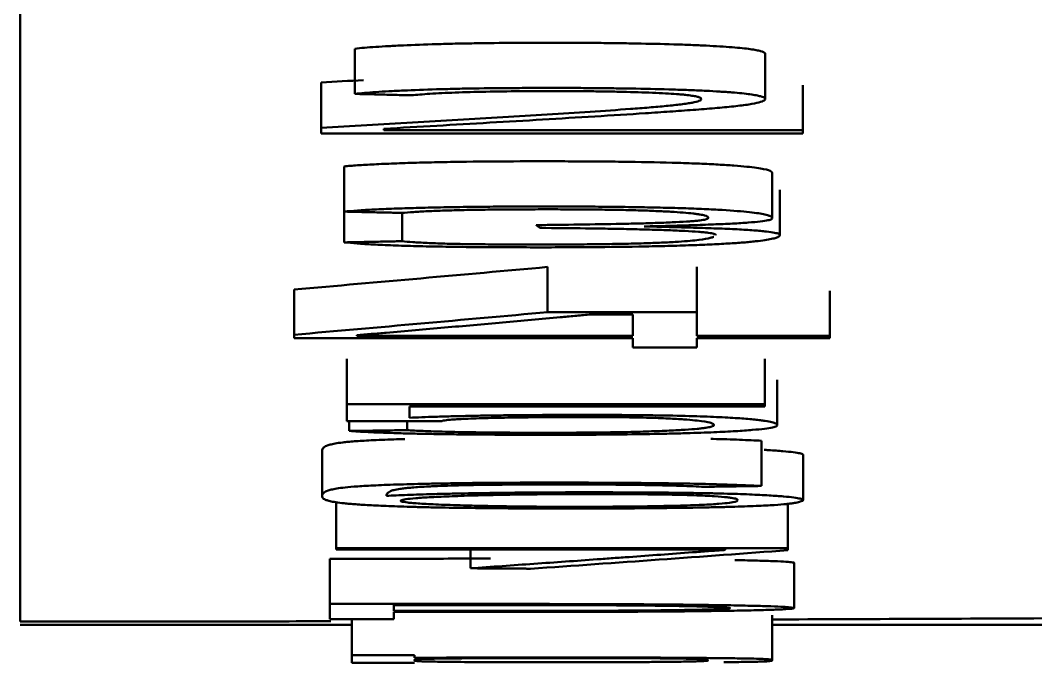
# Model space of a CAD drawing. Header units: millimetres. Extents: x 0 to 594, y 0 to 420.
# Drawn here: x 252.241 to 254.486, y 48.045 to 49.465 of the extents above; entities that cross this region are included whole.
import ezdxf

# ---------------------------------------------------------------- set-up
doc = ezdxf.new("R2010")
doc.units = ezdxf.units.MM
doc.layers.add('1', color=7, linetype='Continuous')

msp = doc.modelspace()

# ---------------------------------------------------------------- linework, layer by layer
at = {"layer": '1', "color": 7, "linetype": 'Continuous', "lineweight": 50}
for p, q in [((252.2409, 55.3034), (252.2409, 48.1354)), ((252.9807, 49.3024), (252.9807, 49.4023)), ((253.8878, 49.291), (253.8878, 49.3909)), ((252.9058, 49.2276), (252.9058, 49.3275)), ((253.971, 49.2219), (253.971, 49.3218)), ((252.9058, 49.2276), (252.9058, 49.2151)), ((253.0445, 49.2219), (253.0445, 49.2252)), ((252.9058, 49.2151), (253.971, 49.2151)), ((253.971, 49.2219), (253.0445, 49.2219)), ((253.971, 49.2151), (253.971, 49.2219)), ((252.9571, 49.0421), (252.9571, 49.142)), ((253.9031, 49.028), (253.9031, 49.1279)), ((253.9197, 48.99), (253.9197, 49.0899)), ((252.9571, 48.974), (252.9571, 49.0421)), ((253.0847, 48.9766), (253.0847, 49.0392)), ((253.4065, 48.8197), (253.4065, 48.9197)), ((253.7366, 48.8197), (253.7366, 48.9197)), ((252.8462, 48.7698), (252.8462, 48.8698)), ((254.0307, 48.7672), (254.0307, 48.8672)), ((253.4065, 48.8197), (253.7366, 48.8197)), ((253.7366, 48.8197), (253.7366, 48.7672)), ((253.5951, 48.8142), (253.4981, 48.8142)), ((253.5951, 48.7672), (253.5951, 48.8142)), ((252.8462, 48.7619), (252.8462, 48.7698)), ((253.5951, 48.7619), (252.8462, 48.7619)), ((252.9849, 48.7686), (252.9849, 48.7672)), ((252.9849, 48.7672), (253.5951, 48.7672)), ((253.5951, 48.7415), (253.5951, 48.7619)), ((253.7366, 48.7672), (254.0307, 48.7672)), ((253.7366, 48.7619), (253.7366, 48.7415)), ((254.0307, 48.7619), (253.7366, 48.7619)), ((254.0307, 48.7672), (254.0307, 48.7619)), ((253.7366, 48.7415), (253.5951, 48.7415)), ((252.9627, 48.6162), (252.9627, 48.7162)), ((253.8864, 48.6162), (253.8864, 48.7162)), ((253.9142, 48.5701), (253.9142, 48.6701)), ((252.9627, 48.6162), (252.9627, 48.5788)), ((253.8864, 48.6162), (252.9627, 48.6162)), ((253.1014, 48.5862), (253.1014, 48.6114)), ((253.1014, 48.6114), (253.8864, 48.6114)), ((253.8864, 48.6114), (253.8864, 48.6162)), ((252.9627, 48.5788), (253.1735, 48.5788)), ((252.9682, 48.5569), (252.9682, 48.5788)), ((253.0958, 48.5588), (253.0958, 48.5788)), ((253.8795, 48.4354), (253.8795, 48.5354)), ((252.908, 48.5124), (252.908, 48.4123)), ((253.9714, 48.4041), (253.9714, 48.5042)), ((252.9391, 48.2981), (252.9391, 48.3982)), ((253.9377, 48.2981), (253.9377, 48.3982)), ((252.9391, 48.2948), (252.9391, 48.2981)), ((252.9391, 48.2981), (253.9377, 48.2981)), ((253.799, 48.2948), (252.9391, 48.2948)), ((253.2359, 48.2533), (253.2359, 48.2948)), ((253.799, 48.2938), (253.799, 48.2948)), ((253.9377, 48.2981), (253.9377, 48.2933)), ((252.9252, 48.1744), (252.9252, 48.2745)), ((253.9516, 48.1653), (253.9516, 48.2654)), ((252.9252, 48.1744), (252.9252, 48.1408)), ((253.0667, 48.1592), (253.0667, 48.1719)), ((253.0667, 48.1408), (253.0667, 48.1568)), ((253.9027, 48.0495), (253.9027, 48.1497)), ((252.6809, 48.1354), (252.2409, 48.1354)), ((252.2409, 48.1286), (252.974, 48.1286)), ((252.9252, 48.1408), (253.0667, 48.1408)), ((252.9738, 48.0615), (252.9738, 48.1408)), ((253.9027, 48.1286), (254.541, 48.1286)), ((252.9738, 48.0445), (252.9738, 48.0615)), ((252.9738, 48.0615), (253.1125, 48.0615)), ((253.1125, 48.0615), (253.1125, 48.0551)), ((253.1125, 48.0445), (252.9738, 48.0445))]:
    msp.add_line(p, q, dxfattribs=at)
for centre, major_axis, ratio, start_param, end_param in [((263.0032, 1037.9259), (-34.0444, -989.6936), 0.443975, 0.054276, 0.055548), ((263.0203, 1039.8602), (-34.0561, -991.7286), 0.443544, 0.054205, 0.055476), ((266.0328, 1048.9585), (-21.6082, -1000.919), 0.31355, 0.028476, 0.030285)]:
    msp.add_ellipse(centre, major_axis=major_axis, ratio=ratio, start_param=start_param, end_param=end_param, dxfattribs=at)
for points, knots in [([(252.9807, 49.4023), (252.9933, 49.4037), (253.0088, 49.4051), (253.0356, 49.4069), (253.0452, 49.4075), (253.0605, 49.4083), (253.0657, 49.4086), (253.0766, 49.4092), (253.0821, 49.4094), (253.1106, 49.4107), (253.135, 49.4116), (253.1743, 49.4128), (253.1879, 49.4131), (253.2159, 49.4138), (253.2301, 49.414), (253.2734, 49.4147), (253.3031, 49.415), (253.3485, 49.4153), (253.3637, 49.4154), (253.394, 49.4154), (253.4091, 49.4154), (253.4392, 49.4154), (253.4542, 49.4154), (253.4842, 49.4152), (253.4992, 49.4151), (253.529, 49.4149), (253.5438, 49.4147), (253.5734, 49.4143), (253.588, 49.4141), (253.6311, 49.4133), (253.6589, 49.4127), (253.692, 49.4117), (253.6985, 49.4115), (253.7112, 49.411), (253.7174, 49.4108), (253.7353, 49.4101), (253.7464, 49.4096), (253.7676, 49.4085), (253.7779, 49.4079), (253.7972, 49.4067), (253.8063, 49.4061), (253.8225, 49.4048), (253.8299, 49.4041), (253.8433, 49.4028), (253.8493, 49.4021), (253.8597, 49.4006), (253.8641, 49.3999), (253.8717, 49.3984), (253.8748, 49.3976), (253.8827, 49.3954), (253.886, 49.3939), (253.8876, 49.3918), (253.8878, 49.3914), (253.8878, 49.3909)], [0, 0, 0, 0, 0.069849, 0.069849, 0.104774, 0.104774, 0.122237, 0.122237, 0.139699, 0.139699, 0.209548, 0.209548, 0.244473, 0.244473, 0.279398, 0.279398, 0.349247, 0.349247, 0.384172, 0.384172, 0.419097, 0.419097, 0.454022, 0.454022, 0.488946, 0.488946, 0.523871, 0.523871, 0.558796, 0.558796, 0.628645, 0.628645, 0.646108, 0.646108, 0.66357, 0.66357, 0.698495, 0.698495, 0.733419, 0.733419, 0.768344, 0.768344, 0.803269, 0.803269, 0.838194, 0.838194, 0.873118, 0.873118, 0.908043, 0.908043, 0.977893, 0.977893, 1, 1, 1, 1]), ([(253.0445, 49.2252), (253.0835, 49.2274), (253.1224, 49.2297), (253.2004, 49.2342), (253.2395, 49.2365), (253.3178, 49.241), (253.3569, 49.2433), (253.4343, 49.2479), (253.4727, 49.2502), (253.5488, 49.2548), (253.5865, 49.2572), (253.6411, 49.2608), (253.659, 49.262), (253.6942, 49.2645), (253.7114, 49.2657), (253.7448, 49.2682), (253.7609, 49.2695), (253.7911, 49.2721), (253.8053, 49.2734), (253.8242, 49.2755), (253.8301, 49.2762), (253.8412, 49.2776), (253.8464, 49.2783), (253.8605, 49.2805), (253.8678, 49.282), (253.8791, 49.2849), (253.8831, 49.2864), (253.8866, 49.2887), (253.8873, 49.2895), (253.8879, 49.291), (253.8878, 49.2918), (253.8859, 49.2941), (253.8824, 49.2956), (253.8745, 49.2978), (253.8713, 49.2986), (253.8637, 49.3001), (253.8592, 49.3008), (253.8487, 49.3022), (253.8427, 49.3029), (253.8293, 49.3043), (253.822, 49.305), (253.8098, 49.3059), (253.8055, 49.3063), (253.7965, 49.3069), (253.7918, 49.3072), (253.7772, 49.3081), (253.767, 49.3087), (253.7458, 49.3097), (253.7346, 49.3103), (253.7167, 49.311), (253.7105, 49.3112), (253.6978, 49.3116), (253.6912, 49.3118), (253.6582, 49.3128), (253.6305, 49.3134), (253.5876, 49.3142), (253.5732, 49.3144), (253.5437, 49.3148), (253.5287, 49.315), (253.4988, 49.3153), (253.4839, 49.3154), (253.4538, 49.3155), (253.4388, 49.3155), (253.4087, 49.3156), (253.3936, 49.3156), (253.3633, 49.3155), (253.3482, 49.3154), (253.3028, 49.3152), (253.2731, 49.3149), (253.23, 49.3142), (253.2158, 49.3139), (253.1949, 49.3134), (253.188, 49.3132), (253.1744, 49.3129), (253.1677, 49.3127), (253.135, 49.3117), (253.1106, 49.3108), (253.0766, 49.3093), (253.0657, 49.3088), (253.0452, 49.3076), (253.0357, 49.307), (253.0088, 49.3052), (252.9933, 49.3039), (252.9807, 49.3024)], [0, 0, 0, 0, 0.0625, 0.0625, 0.125, 0.125, 0.1875, 0.1875, 0.25, 0.25, 0.3125, 0.3125, 0.34375, 0.34375, 0.375, 0.375, 0.40625, 0.40625, 0.4375, 0.4375, 0.453125, 0.453125, 0.46875, 0.46875, 0.5, 0.5, 0.53125, 0.53125, 0.546875, 0.546875, 0.5625, 0.5625, 0.59375, 0.59375, 0.609375, 0.609375, 0.625, 0.625, 0.640625, 0.640625, 0.65625, 0.65625, 0.664063, 0.664063, 0.671875, 0.671875, 0.6875, 0.6875, 0.703125, 0.703125, 0.710938, 0.710938, 0.71875, 0.71875, 0.75, 0.75, 0.765625, 0.765625, 0.78125, 0.78125, 0.796875, 0.796875, 0.8125, 0.8125, 0.828125, 0.828125, 0.84375, 0.84375, 0.875, 0.875, 0.890625, 0.890625, 0.898438, 0.898438, 0.90625, 0.90625, 0.9375, 0.9375, 0.953125, 0.953125, 0.96875, 0.96875, 1, 1, 1, 1]), ([(253.1055, 49.2992), (253.1171, 49.3004), (253.1305, 49.3015), (253.1546, 49.3031), (253.1633, 49.3035), (253.1821, 49.3045), (253.1921, 49.3049), (253.2234, 49.3061), (253.2461, 49.3067), (253.2945, 49.3077), (253.3194, 49.308), (253.3575, 49.3084), (253.3703, 49.3085), (253.3962, 49.3086), (253.4093, 49.3086), (253.4482, 49.3086), (253.4738, 49.3085), (253.5116, 49.308), (253.5242, 49.3079), (253.5489, 49.3074), (253.5609, 49.3072), (253.5959, 49.3063), (253.6179, 49.3057), (253.6485, 49.3044), (253.6581, 49.304), (253.6759, 49.303), (253.6842, 49.3025), (253.6953, 49.3017), (253.6988, 49.3014), (253.7054, 49.3008), (253.7145, 49.3), (253.7217, 49.299), (253.7298, 49.2978), (253.7331, 49.2971), (253.7385, 49.2959), (253.7406, 49.2952), (253.7438, 49.2939), (253.7449, 49.2933), (253.7463, 49.292), (253.7466, 49.2913), (253.7464, 49.29), (253.7459, 49.2893), (253.7442, 49.288), (253.7429, 49.2874), (253.7378, 49.2854), (253.7328, 49.2842), (253.7229, 49.2823), (253.7192, 49.2817), (253.7109, 49.2804), (253.7063, 49.2798), (253.6917, 49.278), (253.6807, 49.2768), (253.6569, 49.2745), (253.6441, 49.2734), (253.6175, 49.2712), (253.6037, 49.2702), (253.5611, 49.2669), (253.5312, 49.2649), (253.4385, 49.2587), (253.3736, 49.2547), (253.2745, 49.2488), (253.2412, 49.2469), (253.1746, 49.243), (253.1412, 49.2411), (253.0741, 49.2372), (253.0404, 49.2353), (252.973, 49.2315), (252.9394, 49.2295), (252.9058, 49.2276)], [0, 0, 0, 0, 0.03125, 0.03125, 0.046875, 0.046875, 0.0625, 0.0625, 0.09375, 0.09375, 0.125, 0.125, 0.140625, 0.140625, 0.15625, 0.15625, 0.1875, 0.1875, 0.203125, 0.203125, 0.21875, 0.21875, 0.25, 0.25, 0.265625, 0.265625, 0.28125, 0.28125, 0.289062, 0.289062, 0.296875, 0.3125, 0.3125, 0.328125, 0.328125, 0.34375, 0.34375, 0.359375, 0.359375, 0.375, 0.375, 0.390625, 0.390625, 0.40625, 0.40625, 0.4375, 0.4375, 0.453125, 0.453125, 0.46875, 0.46875, 0.5, 0.5, 0.53125, 0.53125, 0.5625, 0.5625, 0.625, 0.625, 0.75, 0.75, 0.8125, 0.8125, 0.875, 0.875, 0.9375, 0.9375, 1, 1, 1, 1]), ([(253.9031, 49.1279), (253.9031, 49.128), (253.9031, 49.128), (253.903, 49.129), (253.9023, 49.1299), (253.8982, 49.1326), (253.8929, 49.1344), (253.8798, 49.1371), (253.8746, 49.138), (253.8622, 49.1397), (253.8479, 49.1414), (253.8292, 49.143), (253.8079, 49.1446), (253.7963, 49.1454), (253.7709, 49.1468), (253.7502, 49.1478), (253.7271, 49.1487), (253.7112, 49.1492), (253.7029, 49.1495), (253.6607, 49.1508), (253.6243, 49.1516), (253.5758, 49.1523), (253.566, 49.1524), (253.5464, 49.1526), (253.5168, 49.1529), (253.4671, 49.1532), (253.4268, 49.1533), (253.3863, 49.1533), (253.366, 49.1533), (253.3057, 49.1531), (253.2662, 49.1528), (253.2179, 49.1522), (253.2084, 49.1521), (253.1893, 49.1517), (253.1798, 49.1516), (253.1519, 49.151), (253.116, 49.1502), (253.0831, 49.1491), (253.0595, 49.1482), (253.0519, 49.1479), (253.0371, 49.1473), (253.0301, 49.1469), (253.0098, 49.1459), (252.9974, 49.1452), (252.9808, 49.1441), (252.9756, 49.1437), (252.9658, 49.1428), (252.9613, 49.1424), (252.9571, 49.142)], [0, 0, 0, 0, 0.003617, 0.003617, 0.046938, 0.046938, 0.13358, 0.13358, 0.176901, 0.176901, 0.220222, 0.263543, 0.263543, 0.306864, 0.306864, 0.350185, 0.371846, 0.371846, 0.393506, 0.393506, 0.480148, 0.480148, 0.501809, 0.501809, 0.523469, 0.56679, 0.610111, 0.610111, 0.653432, 0.653432, 0.740074, 0.740074, 0.761735, 0.761735, 0.783395, 0.783395, 0.826716, 0.870037, 0.870037, 0.891698, 0.891698, 0.913358, 0.913358, 0.956679, 0.956679, 0.97834, 0.97834, 1, 1, 1, 1]), ([(252.9571, 49.0421), (252.9654, 49.0429), (252.9848, 49.0445), (253.0095, 49.046), (253.0299, 49.047), (253.037, 49.0473), (253.0517, 49.048), (253.0593, 49.0483), (253.0826, 49.0492), (253.099, 49.0497), (253.1249, 49.0504), (253.1338, 49.0506), (253.1518, 49.0511), (253.1609, 49.0513), (253.1886, 49.0518), (253.2075, 49.0521), (253.2365, 49.0525), (253.2463, 49.0526), (253.2661, 49.0529), (253.2761, 49.0529), (253.3061, 49.0532), (253.3461, 49.0534), (253.3862, 49.0534), (253.4263, 49.0534), (253.4464, 49.0534), (253.4866, 49.0532), (253.5068, 49.0531), (253.5464, 49.0527), (253.5659, 49.0525), (253.6042, 49.0519), (253.623, 49.0516), (253.6506, 49.051), (253.6596, 49.0508), (253.6772, 49.0504), (253.6858, 49.0501), (253.7107, 49.0494), (253.7265, 49.0488), (253.7488, 49.0479), (253.756, 49.0476), (253.77, 49.0469), (253.7767, 49.0465), (253.8088, 49.0448), (253.8297, 49.0432), (253.8632, 49.0398), (253.8751, 49.0381), (253.8882, 49.0355), (253.8917, 49.0346), (253.8974, 49.0328), (253.8994, 49.0319), (253.9022, 49.03), (253.9029, 49.0291), (253.9032, 49.0273), (253.9028, 49.0264), (253.8999, 49.0246), (253.8975, 49.0237), (253.8894, 49.0219), (253.8838, 49.0211), (253.8692, 49.0194), (253.8604, 49.0186), (253.8451, 49.0174), (253.8396, 49.017), (253.8279, 49.0163), (253.8217, 49.0159), (253.8022, 49.0149), (253.7881, 49.0143), (253.7654, 49.0134), (253.7576, 49.0131), (253.7415, 49.0125), (253.7333, 49.0123), (253.7082, 49.0115), (253.6909, 49.011), (253.6559, 49.0101), (253.6382, 49.0097), (253.6201, 49.0093)], [0, 0, 0, 0, 0.03125, 0.0625, 0.0625, 0.078125, 0.078125, 0.09375, 0.09375, 0.125, 0.125, 0.140625, 0.140625, 0.15625, 0.15625, 0.1875, 0.1875, 0.203125, 0.203125, 0.21875, 0.21875, 0.25, 0.28125, 0.28125, 0.3125, 0.3125, 0.34375, 0.34375, 0.375, 0.375, 0.40625, 0.40625, 0.421875, 0.421875, 0.4375, 0.4375, 0.46875, 0.46875, 0.484375, 0.484375, 0.5, 0.5, 0.5625, 0.5625, 0.625, 0.625, 0.65625, 0.65625, 0.6875, 0.6875, 0.71875, 0.71875, 0.75, 0.75, 0.78125, 0.78125, 0.8125, 0.8125, 0.84375, 0.84375, 0.859375, 0.859375, 0.875, 0.875, 0.90625, 0.90625, 0.921875, 0.921875, 0.9375, 0.9375, 0.96875, 0.96875, 1, 1, 1, 1]), ([(253.3816, 49.0122), (253.4132, 49.0126), (253.4447, 49.013), (253.5076, 49.0139), (253.5391, 49.0143), (253.5843, 49.0152), (253.599, 49.0156), (253.6274, 49.0163), (253.6411, 49.0168), (253.6605, 49.0174), (253.6668, 49.0177), (253.679, 49.0182), (253.6847, 49.0185), (253.7013, 49.0193), (253.7113, 49.0199), (253.7247, 49.0208), (253.7289, 49.0211), (253.7364, 49.0218), (253.7399, 49.0221), (253.7488, 49.0232), (253.753, 49.0239), (253.7588, 49.0253), (253.7603, 49.0261), (253.7617, 49.0276), (253.7619, 49.0283), (253.7612, 49.0305), (253.7589, 49.032), (253.7511, 49.0342), (253.7477, 49.0349), (253.7412, 49.036), (253.7388, 49.0364), (253.7336, 49.0371), (253.7308, 49.0375), (253.7216, 49.0385), (253.7144, 49.0392), (253.6981, 49.0405), (253.6889, 49.0411), (253.6687, 49.0423), (253.6577, 49.0429), (253.6398, 49.0436), (253.6336, 49.0439), (253.6206, 49.0444), (253.6138, 49.0446), (253.5927, 49.0452), (253.5779, 49.0456), (253.5474, 49.0461), (253.5315, 49.0464), (253.499, 49.0467), (253.4826, 49.0469), (253.4498, 49.047), (253.4333, 49.0471), (253.4002, 49.0471), (253.3836, 49.0471), (253.3503, 49.047), (253.3337, 49.0469), (253.3009, 49.0467), (253.2847, 49.0465), (253.2609, 49.0462), (253.2529, 49.0461), (253.2373, 49.0458), (253.2295, 49.0457), (253.2145, 49.0454), (253.2071, 49.0452), (253.1929, 49.0448), (253.186, 49.0446), (253.1658, 49.0439), (253.153, 49.0434), (253.1297, 49.0424), (253.1193, 49.0418), (253.1006, 49.0405), (253.0923, 49.0399), (253.0847, 49.0392)], [0, 0, 0, 0, 0.0625, 0.0625, 0.125, 0.125, 0.15625, 0.15625, 0.1875, 0.1875, 0.203125, 0.203125, 0.21875, 0.21875, 0.25, 0.25, 0.265625, 0.265625, 0.28125, 0.28125, 0.3125, 0.3125, 0.34375, 0.34375, 0.375, 0.375, 0.4375, 0.4375, 0.46875, 0.46875, 0.484375, 0.484375, 0.5, 0.5, 0.53125, 0.53125, 0.5625, 0.5625, 0.59375, 0.59375, 0.609375, 0.609375, 0.625, 0.625, 0.65625, 0.65625, 0.6875, 0.6875, 0.71875, 0.71875, 0.75, 0.75, 0.78125, 0.78125, 0.8125, 0.8125, 0.84375, 0.84375, 0.859375, 0.859375, 0.875, 0.875, 0.890625, 0.890625, 0.90625, 0.90625, 0.9375, 0.9375, 0.96875, 0.96875, 1, 1, 1, 1]), ([(253.6201, 49.0093), (253.6389, 49.0089), (253.6573, 49.0084), (253.6937, 49.0075), (253.7116, 49.007), (253.7468, 49.006), (253.764, 49.0054), (253.7884, 49.0045), (253.7963, 49.0042), (253.8114, 49.0036), (253.8186, 49.0032), (253.8392, 49.0022), (253.8514, 49.0014), (253.8676, 49.0002), (253.8726, 48.9998), (253.8818, 48.9989), (253.886, 48.9985), (253.8975, 48.9972), (253.9036, 48.9963), (253.9105, 48.9949), (253.9124, 48.9945), (253.9155, 48.9936), (253.9167, 48.9931), (253.9193, 48.9917), (253.9198, 48.9908), (253.9197, 48.9889), (253.919, 48.988), (253.9164, 48.9862), (253.9144, 48.9852), (253.909, 48.9834), (253.9056, 48.9825), (253.8931, 48.9798), (253.8818, 48.978), (253.8622, 48.9759), (253.858, 48.9755), (253.8491, 48.9746), (253.8443, 48.9742), (253.829, 48.973), (253.8178, 48.9722), (253.7932, 48.9707), (253.7797, 48.97), (253.7577, 48.969), (253.7501, 48.9687), (253.7343, 48.9681), (253.7262, 48.9678), (253.7013, 48.9669), (253.6838, 48.9664), (253.6564, 48.9657), (253.6471, 48.9655), (253.6279, 48.9651), (253.6181, 48.9649), (253.5688, 48.9641), (253.5281, 48.9636), (253.4656, 48.9632), (253.4445, 48.9631), (253.4022, 48.963), (253.3811, 48.963), (253.3389, 48.9631), (253.3179, 48.9631), (253.2864, 48.9633), (253.2759, 48.9633), (253.255, 48.9635), (253.2445, 48.9636), (253.2136, 48.9639), (253.1935, 48.9642), (253.1641, 48.9647), (253.1544, 48.9649), (253.1354, 48.9653), (253.1259, 48.9655), (253.0983, 48.9662), (253.0811, 48.9667), (253.057, 48.9676), (253.0492, 48.9679), (253.0343, 48.9686), (253.0273, 48.9689), (253.0077, 48.97), (252.9965, 48.9708), (252.9754, 48.9724), (252.9656, 48.9732), (252.9571, 48.974)], [0, 0, 0, 0, 0.03125, 0.03125, 0.0625, 0.0625, 0.09375, 0.09375, 0.109375, 0.109375, 0.125, 0.125, 0.15625, 0.15625, 0.171875, 0.171875, 0.1875, 0.1875, 0.21875, 0.21875, 0.234375, 0.234375, 0.25, 0.25, 0.28125, 0.28125, 0.3125, 0.3125, 0.34375, 0.34375, 0.375, 0.375, 0.4375, 0.4375, 0.453125, 0.453125, 0.46875, 0.46875, 0.5, 0.5, 0.53125, 0.53125, 0.546875, 0.546875, 0.5625, 0.5625, 0.59375, 0.59375, 0.609375, 0.609375, 0.625, 0.625, 0.6875, 0.6875, 0.71875, 0.71875, 0.75, 0.75, 0.78125, 0.78125, 0.796875, 0.796875, 0.8125, 0.8125, 0.84375, 0.84375, 0.859375, 0.859375, 0.875, 0.875, 0.90625, 0.90625, 0.921875, 0.921875, 0.9375, 0.9375, 0.96875, 0.96875, 1, 1, 1, 1]), ([(253.7783, 48.9901), (253.7783, 48.9903), (253.7783, 48.9905), (253.778, 48.9912), (253.7776, 48.9915), (253.7764, 48.9923), (253.7754, 48.9927), (253.7716, 48.9938), (253.7675, 48.9946), (253.7589, 48.9956), (253.7557, 48.996), (253.7483, 48.9967), (253.7443, 48.997), (253.7311, 48.998), (253.7211, 48.9986), (253.699, 48.9998), (253.6868, 49.0004), (253.6606, 49.0014), (253.6467, 49.0018), (253.6176, 49.0027), (253.6024, 49.003), (253.5715, 49.0037), (253.5556, 49.004), (253.5234, 49.0045), (253.5071, 49.0048), (253.4576, 49.0054), (253.4239, 49.0057), (253.3899, 49.006)], [0, 0, 0, 0, 0.026635, 0.026635, 0.070879, 0.070879, 0.115123, 0.115123, 0.20361, 0.20361, 0.247854, 0.247854, 0.292098, 0.292098, 0.380586, 0.380586, 0.469074, 0.469074, 0.557561, 0.557561, 0.646049, 0.646049, 0.734537, 0.734537, 0.823025, 0.823025, 1, 1, 1, 1]), ([(253.0847, 48.9766), (253.0917, 48.9759), (253.0996, 48.9752), (253.1179, 48.9739), (253.1282, 48.9733), (253.146, 48.9725), (253.1522, 48.9722), (253.1653, 48.9717), (253.1721, 48.9715), (253.1864, 48.9711), (253.1938, 48.9709), (253.2093, 48.9705), (253.2173, 48.9704), (253.2415, 48.97), (253.2581, 48.9698), (253.292, 48.9695), (253.3094, 48.9693), (253.3439, 48.9692), (253.3611, 48.9692), (253.3955, 48.9692), (253.4126, 48.9692), (253.4469, 48.9694), (253.4641, 48.9695), (253.4897, 48.9697), (253.4982, 48.9697), (253.5151, 48.9699), (253.5234, 48.97), (253.5481, 48.9704), (253.5642, 48.9707), (253.5876, 48.9712), (253.5953, 48.9713), (253.6102, 48.9717), (253.6174, 48.9719), (253.6382, 48.9726), (253.6511, 48.9731), (253.6751, 48.9742), (253.6861, 48.9748), (253.7054, 48.9761), (253.7139, 48.9767), (253.729, 48.9781), (253.7355, 48.9788), (253.7524, 48.981), (253.7601, 48.9824), (253.7689, 48.9847), (253.7713, 48.9854), (253.7736, 48.9863), (253.7739, 48.9865), (253.7742, 48.9866)], [0, 0, 0, 0, 0.05217, 0.05217, 0.104341, 0.104341, 0.130426, 0.130426, 0.156511, 0.156511, 0.182596, 0.182596, 0.208681, 0.208681, 0.260851, 0.260851, 0.313022, 0.313022, 0.365192, 0.365192, 0.417362, 0.417362, 0.469533, 0.469533, 0.495618, 0.495618, 0.521703, 0.521703, 0.573873, 0.573873, 0.599958, 0.599958, 0.626043, 0.626043, 0.678214, 0.678214, 0.730384, 0.730384, 0.782554, 0.782554, 0.834725, 0.834725, 0.939065, 0.939065, 0.991235, 0.991235, 1, 1, 1, 1]), ([(253.4981, 48.8142), (253.4876, 48.8132), (253.477, 48.8122), (253.4558, 48.8103), (253.4452, 48.8093), (253.4134, 48.8065), (253.3922, 48.8045), (253.3497, 48.8007), (253.3285, 48.7988), (253.2858, 48.795), (253.2644, 48.7931), (253.2214, 48.7893), (253.1999, 48.7874), (253.157, 48.7836), (253.1357, 48.7817), (253.0929, 48.778), (253.0715, 48.7761), (253.0392, 48.7733), (253.0284, 48.7724), (253.0121, 48.7709), (253.0067, 48.7705), (252.9959, 48.7695), (252.9905, 48.7691), (252.9849, 48.7686)], [0, 0, 0, 0, 0.0625, 0.0625, 0.125, 0.125, 0.25, 0.25, 0.375, 0.375, 0.5, 0.5, 0.625, 0.625, 0.75, 0.75, 0.875, 0.875, 0.9375, 0.9375, 0.96875, 0.96875, 1, 1, 1, 1]), ([(252.9682, 48.5569), (252.9805, 48.5561), (252.9941, 48.5552), (253.0182, 48.554), (253.0268, 48.5537), (253.0457, 48.5529), (253.0559, 48.5526), (253.0774, 48.5519), (253.0886, 48.5516), (253.1119, 48.5511), (253.1239, 48.5508), (253.1486, 48.5503), (253.1614, 48.5501), (253.1881, 48.5497), (253.2018, 48.5495), (253.2294, 48.5492), (253.2434, 48.5491), (253.2716, 48.5489), (253.2859, 48.5488), (253.315, 48.5486), (253.3297, 48.5486), (253.3516, 48.5486), (253.3589, 48.5485), (253.3735, 48.5485), (253.3808, 48.5485), (253.4027, 48.5485), (253.4173, 48.5485), (253.4465, 48.5485), (253.4611, 48.5485), (253.4902, 48.5486), (253.5048, 48.5487), (253.5337, 48.5489), (253.5479, 48.5491), (253.5897, 48.5495), (253.6165, 48.5499), (253.6551, 48.5506), (253.6676, 48.5509), (253.6914, 48.5514), (253.7029, 48.5517), (253.7248, 48.5523), (253.7353, 48.5527), (253.7553, 48.5534), (253.7649, 48.5538), (253.7919, 48.5549), (253.8077, 48.5557), (253.8288, 48.557), (253.8354, 48.5574), (253.8477, 48.5583), (253.8535, 48.5587), (253.8696, 48.5601), (253.8786, 48.561), (253.8934, 48.5629), (253.8992, 48.5638), (253.9057, 48.5652), (253.9075, 48.5657), (253.9104, 48.5667), (253.9115, 48.5672), (253.9139, 48.5686), (253.9144, 48.5696), (253.9139, 48.5716), (253.9117, 48.5735), (253.906, 48.5754), (253.8983, 48.5774), (253.8934, 48.5783), (253.8841, 48.5798), (253.8807, 48.5803), (253.873, 48.5812), (253.8689, 48.5817), (253.8551, 48.5831), (253.8443, 48.584), (253.8249, 48.5854), (253.8179, 48.5858), (253.8029, 48.5867), (253.795, 48.5871), (253.7694, 48.5883), (253.7502, 48.589), (253.7055, 48.5904), (253.6811, 48.5909), (253.6413, 48.5916), (253.6275, 48.5918), (253.5994, 48.5921), (253.5851, 48.5922), (253.5562, 48.5924), (253.5416, 48.5924), (253.5119, 48.5925), (253.4972, 48.5925), (253.4678, 48.5925), (253.4532, 48.5925), (253.4241, 48.5924), (253.4095, 48.5924), (253.3806, 48.5922), (253.3662, 48.5921), (253.3375, 48.5919), (253.3232, 48.5917), (253.2953, 48.5914), (253.2817, 48.5912), (253.2552, 48.5908), (253.2423, 48.5905), (253.2171, 48.59), (253.2048, 48.5897), (253.1811, 48.5891), (253.1699, 48.5888), (253.1485, 48.5881), (253.1383, 48.5878), (253.119, 48.587), (253.1098, 48.5866), (253.1014, 48.5862)], [0, 0, 0, 0, 0.03125, 0.03125, 0.046875, 0.046875, 0.0625, 0.0625, 0.078125, 0.078125, 0.09375, 0.09375, 0.109375, 0.109375, 0.125, 0.125, 0.140625, 0.140625, 0.15625, 0.15625, 0.171875, 0.171875, 0.179688, 0.179688, 0.1875, 0.1875, 0.203125, 0.203125, 0.21875, 0.21875, 0.234375, 0.234375, 0.25, 0.25, 0.28125, 0.28125, 0.296875, 0.296875, 0.3125, 0.3125, 0.328125, 0.328125, 0.34375, 0.34375, 0.375, 0.375, 0.390625, 0.390625, 0.40625, 0.40625, 0.4375, 0.4375, 0.46875, 0.46875, 0.484375, 0.484375, 0.5, 0.5, 0.53125, 0.53125, 0.5625, 0.59375, 0.59375, 0.625, 0.625, 0.640625, 0.640625, 0.65625, 0.65625, 0.6875, 0.6875, 0.703125, 0.703125, 0.71875, 0.71875, 0.75, 0.75, 0.78125, 0.78125, 0.796875, 0.796875, 0.8125, 0.8125, 0.828125, 0.828125, 0.84375, 0.84375, 0.859375, 0.859375, 0.875, 0.875, 0.890625, 0.890625, 0.90625, 0.90625, 0.921875, 0.921875, 0.9375, 0.9375, 0.953125, 0.953125, 0.96875, 0.96875, 0.984375, 0.984375, 1, 1, 1, 1]), ([(253.1735, 48.5788), (253.1744, 48.5795), (253.1773, 48.5803), (253.1863, 48.5814), (253.1901, 48.5818), (253.1992, 48.5825), (253.2045, 48.5829), (253.2167, 48.5835), (253.2237, 48.5838), (253.2387, 48.5844), (253.2467, 48.5847), (253.2637, 48.5852), (253.2727, 48.5855), (253.2915, 48.5859), (253.3013, 48.5862), (253.3213, 48.5865), (253.3317, 48.5867), (253.3529, 48.587), (253.3638, 48.5871), (253.3972, 48.5875), (253.4199, 48.5876), (253.4543, 48.5877), (253.4659, 48.5877), (253.4891, 48.5877), (253.5007, 48.5877), (253.5236, 48.5876), (253.535, 48.5876), (253.5519, 48.5875), (253.5575, 48.5874), (253.5687, 48.5873), (253.5743, 48.5872), (253.5906, 48.587), (253.601, 48.5869), (253.6207, 48.5865), (253.6302, 48.5862), (253.6474, 48.5857), (253.6553, 48.5854), (253.6699, 48.5848), (253.6767, 48.5845), (253.6952, 48.5835), (253.7055, 48.5828), (253.7233, 48.5814), (253.7309, 48.5806), (253.7508, 48.5784), (253.7597, 48.5769), (253.7682, 48.5746), (253.7702, 48.5739), (253.7731, 48.5723), (253.774, 48.5716), (253.775, 48.5693), (253.7733, 48.5677), (253.7648, 48.5655), (253.761, 48.5647), (253.7536, 48.5636), (253.7508, 48.5632), (253.7446, 48.5625), (253.7412, 48.5621), (253.73, 48.561), (253.7212, 48.5603), (253.7058, 48.5593), (253.7002, 48.559), (253.6883, 48.5583), (253.682, 48.558), (253.6618, 48.5571), (253.647, 48.5565), (253.6222, 48.5557), (253.6135, 48.5554), (253.5953, 48.555), (253.5857, 48.5547), (253.5661, 48.5543), (253.5559, 48.5542), (253.5349, 48.5538), (253.5239, 48.5537), (253.4903, 48.5534), (253.4675, 48.5532), (253.4329, 48.5531), (253.4214, 48.5531), (253.3981, 48.5531), (253.3864, 48.5531), (253.3516, 48.5531), (253.3287, 48.5532), (253.2949, 48.5534), (253.2837, 48.5535), (253.2616, 48.5538), (253.2506, 48.5539), (253.2188, 48.5544), (253.1989, 48.5548), (253.1713, 48.5555), (253.1624, 48.5557), (253.1461, 48.5563), (253.1309, 48.5569), (253.1179, 48.5575), (253.1061, 48.5582), (253.1007, 48.5585), (253.0958, 48.5588)], [0, 0, 0, 0, 0.03125, 0.03125, 0.046875, 0.046875, 0.0625, 0.0625, 0.078125, 0.078125, 0.09375, 0.09375, 0.109375, 0.109375, 0.125, 0.125, 0.140625, 0.140625, 0.15625, 0.15625, 0.1875, 0.1875, 0.203125, 0.203125, 0.21875, 0.21875, 0.234375, 0.234375, 0.242187, 0.242187, 0.25, 0.25, 0.265625, 0.265625, 0.28125, 0.28125, 0.296875, 0.296875, 0.3125, 0.3125, 0.34375, 0.34375, 0.375, 0.375, 0.4375, 0.4375, 0.46875, 0.46875, 0.5, 0.5, 0.5625, 0.5625, 0.59375, 0.59375, 0.609375, 0.609375, 0.625, 0.625, 0.65625, 0.65625, 0.671875, 0.671875, 0.6875, 0.6875, 0.71875, 0.71875, 0.734375, 0.734375, 0.75, 0.75, 0.765625, 0.765625, 0.78125, 0.78125, 0.8125, 0.8125, 0.828125, 0.828125, 0.84375, 0.84375, 0.875, 0.875, 0.890625, 0.890625, 0.90625, 0.90625, 0.9375, 0.9375, 0.953125, 0.953125, 0.96875, 0.984375, 0.984375, 1, 1, 1, 1]), ([(252.908, 48.5124), (252.908, 48.5139), (252.9086, 48.5154), (252.91, 48.5186), (252.911, 48.5202), (252.9158, 48.5235), (252.9195, 48.5251), (252.9288, 48.5276), (252.9325, 48.5284), (252.9416, 48.53), (252.9471, 48.5308), (252.9576, 48.5321), (252.9614, 48.5325), (252.9699, 48.5333), (252.9746, 48.5337), (252.9899, 48.5348), (253.002, 48.5356), (253.0238, 48.5367), (253.0317, 48.537), (253.0485, 48.5377), (253.0574, 48.538), (253.0745, 48.5386), (253.0826, 48.5389), (253.0911, 48.5391)], [0, 0, 0, 0, 0.164463, 0.164463, 0.341972, 0.341972, 0.519482, 0.519482, 0.608236, 0.608236, 0.696991, 0.696991, 0.741369, 0.741369, 0.785746, 0.785746, 0.874501, 0.874501, 0.918878, 0.918878, 0.963256, 0.963256, 1, 1, 1, 1]), ([(253.7672, 48.5395), (253.7689, 48.5394), (253.7706, 48.5394), (253.7939, 48.5388), (253.8133, 48.5382), (253.8488, 48.5368), (253.8649, 48.5361), (253.8795, 48.5354)], [0, 0, 0, 0, 0.036609, 0.036609, 0.518304, 0.518304, 1, 1, 1, 1]), ([(253.8851, 48.5151), (253.8883, 48.515), (253.8914, 48.5148), (253.9006, 48.5143), (253.9064, 48.5139), (253.9173, 48.5131), (253.9223, 48.5127), (253.936, 48.5116), (253.9435, 48.5108), (253.9559, 48.5092), (253.9607, 48.5084), (253.9659, 48.5072), (253.9674, 48.5068), (253.9696, 48.506), (253.9703, 48.5056), (253.9712, 48.5048), (253.9714, 48.5045), (253.9714, 48.5042)], [0, 0, 0, 0, 0.050862, 0.050862, 0.158621, 0.158621, 0.266379, 0.266379, 0.481897, 0.481897, 0.697414, 0.697414, 0.805172, 0.805172, 0.912931, 0.912931, 1, 1, 1, 1]), ([(253.8795, 48.4354), (253.8649, 48.4361), (253.849, 48.4368), (253.8224, 48.4378), (253.8131, 48.4381), (253.7934, 48.4387), (253.783, 48.439), (253.7506, 48.4399), (253.7274, 48.4404), (253.6901, 48.441), (253.6772, 48.4412), (253.6507, 48.4415), (253.6371, 48.4417), (253.5962, 48.4421), (253.5684, 48.4423), (253.5259, 48.4426), (253.5116, 48.4426), (253.4828, 48.4427), (253.4683, 48.4427), (253.4249, 48.4428), (253.3961, 48.4428), (253.3531, 48.4427), (253.3388, 48.4426), (253.3103, 48.4425), (253.296, 48.4424), (253.2538, 48.4421), (253.2269, 48.4418), (253.1884, 48.4412), (253.1759, 48.441), (253.1514, 48.4405), (253.1396, 48.4403), (253.1056, 48.4395), (253.0849, 48.4389), (253.0564, 48.4379), (253.0474, 48.4376), (253.0307, 48.4369), (253.0229, 48.4366), (253.0014, 48.4355), (252.9893, 48.4347), (252.9688, 48.4332), (252.9605, 48.4324), (252.9468, 48.4307), (252.9414, 48.4299), (252.9324, 48.4283), (252.9287, 48.4275), (252.9195, 48.425), (252.9157, 48.4234), (252.911, 48.4201), (252.91, 48.4185), (252.9078, 48.4136), (252.9067, 48.4104), (252.9124, 48.4064), (252.9139, 48.4056), (252.9178, 48.404), (252.9202, 48.4032), (252.9294, 48.4008), (252.9382, 48.3992), (252.9552, 48.3973), (252.9589, 48.3969), (252.9668, 48.3961), (252.9711, 48.3957), (252.985, 48.3946), (252.9954, 48.3939), (253.0136, 48.3928), (253.0201, 48.3924), (253.0341, 48.3917), (253.0416, 48.3914), (253.0655, 48.3904), (253.0833, 48.3898), (253.1135, 48.3889), (253.1242, 48.3886), (253.1468, 48.3881), (253.1586, 48.3879), (253.1949, 48.3872), (253.2205, 48.3869), (253.2607, 48.3864), (253.2745, 48.3863), (253.3021, 48.386), (253.316, 48.3859), (253.3581, 48.3856), (253.3866, 48.3855), (253.4299, 48.3854), (253.4445, 48.3854), (253.4737, 48.3854), (253.4882, 48.3854), (253.5314, 48.3855), (253.5599, 48.3856), (253.6019, 48.3859), (253.6159, 48.386), (253.6435, 48.3862), (253.6571, 48.3864), (253.6969, 48.3869), (253.722, 48.3872), (253.7579, 48.3879), (253.7695, 48.3882), (253.792, 48.3887), (253.8028, 48.3889), (253.8334, 48.3898), (253.8516, 48.3904), (253.8751, 48.3914), (253.8824, 48.3917), (253.8957, 48.3924), (253.9018, 48.3928), (253.9183, 48.3939), (253.9271, 48.3947), (253.938, 48.3958), (253.9413, 48.3962), (253.9472, 48.397), (253.9498, 48.3974), (253.9568, 48.3986), (253.9605, 48.3994), (253.9695, 48.4018), (253.9726, 48.4034), (253.9702, 48.4058), (253.9682, 48.4066), (253.9616, 48.4082), (253.9569, 48.409), (253.9447, 48.4106), (253.9372, 48.4114), (253.9191, 48.4129), (253.9086, 48.4137), (253.8835, 48.4152), (253.8692, 48.4159), (253.8363, 48.4173), (253.8177, 48.4179), (253.7852, 48.4188), (253.7738, 48.419), (253.7499, 48.4195), (253.7375, 48.4197), (253.7116, 48.4201), (253.6981, 48.4203), (253.6705, 48.4206), (253.6566, 48.4207), (253.6143, 48.4211), (253.5855, 48.4212), (253.5416, 48.4213), (253.5268, 48.4213), (253.4975, 48.4213), (253.4829, 48.4213), (253.4391, 48.4213), (253.4101, 48.4212), (253.3669, 48.4209), (253.3528, 48.4208), (253.3251, 48.4205), (253.3116, 48.4203), (253.272, 48.4198), (253.2467, 48.4194), (253.2104, 48.4187), (253.1985, 48.4185), (253.1758, 48.4179), (253.1649, 48.4177), (253.1334, 48.4168), (253.1142, 48.4162), (253.0792, 48.4148), (253.0638, 48.4141), (253.0501, 48.4134)], [0, 0, 0, 0, 0.015625, 0.015625, 0.023438, 0.023438, 0.03125, 0.03125, 0.046875, 0.046875, 0.054688, 0.054688, 0.0625, 0.0625, 0.078125, 0.078125, 0.085938, 0.085938, 0.09375, 0.09375, 0.109375, 0.109375, 0.117188, 0.117188, 0.125, 0.125, 0.140625, 0.140625, 0.148438, 0.148438, 0.15625, 0.15625, 0.171875, 0.171875, 0.179688, 0.179688, 0.1875, 0.1875, 0.203125, 0.203125, 0.21875, 0.21875, 0.234375, 0.234375, 0.25, 0.25, 0.28125, 0.28125, 0.3125, 0.3125, 0.375, 0.375, 0.390625, 0.390625, 0.40625, 0.40625, 0.4375, 0.4375, 0.445313, 0.445313, 0.453125, 0.453125, 0.46875, 0.46875, 0.476563, 0.476563, 0.484375, 0.484375, 0.5, 0.5, 0.507813, 0.507813, 0.515625, 0.515625, 0.53125, 0.53125, 0.539063, 0.539063, 0.546875, 0.546875, 0.5625, 0.5625, 0.570313, 0.570313, 0.578125, 0.578125, 0.59375, 0.59375, 0.601563, 0.601563, 0.609375, 0.609375, 0.625, 0.625, 0.632813, 0.632813, 0.640625, 0.640625, 0.65625, 0.65625, 0.664063, 0.664063, 0.671875, 0.671875, 0.6875, 0.6875, 0.695313, 0.695313, 0.703125, 0.703125, 0.71875, 0.71875, 0.75, 0.75, 0.765625, 0.765625, 0.78125, 0.78125, 0.796875, 0.796875, 0.8125, 0.8125, 0.828125, 0.828125, 0.84375, 0.84375, 0.851563, 0.851563, 0.859375, 0.859375, 0.867188, 0.867188, 0.875, 0.875, 0.890625, 0.890625, 0.898438, 0.898438, 0.90625, 0.90625, 0.921875, 0.921875, 0.929688, 0.929688, 0.9375, 0.9375, 0.953125, 0.953125, 0.960938, 0.960938, 0.96875, 0.96875, 0.984375, 0.984375, 1, 1, 1, 1]), ([(253.0501, 48.4134), (253.05, 48.4151), (253.0507, 48.4169), (253.0529, 48.4195), (253.0538, 48.4203), (253.056, 48.4221), (253.0574, 48.4229), (253.0611, 48.4247), (253.0635, 48.4255), (253.0703, 48.4273), (253.0749, 48.4281), (253.0838, 48.4294), (253.0871, 48.4299), (253.0946, 48.4307), (253.0988, 48.4311), (253.1129, 48.4324), (253.1242, 48.4333), (253.1426, 48.4342), (253.1465, 48.4344), (253.1547, 48.4348), (253.159, 48.435), (253.1726, 48.4355), (253.1825, 48.4359), (253.1985, 48.4364), (253.2041, 48.4365), (253.2158, 48.4368), (253.2219, 48.437), (253.2408, 48.4374), (253.2541, 48.4376), (253.275, 48.4379), (253.2821, 48.438), (253.2966, 48.4381), (253.304, 48.4382), (253.3265, 48.4384), (253.3417, 48.4385), (253.3722, 48.4386), (253.3875, 48.4387), (253.4184, 48.4387), (253.4341, 48.4387), (253.4651, 48.4387), (253.4805, 48.4387), (253.511, 48.4386), (253.5336, 48.4384), (253.5558, 48.4382), (253.5705, 48.4381), (253.5779, 48.438), (253.5995, 48.4378), (253.6134, 48.4376), (253.6402, 48.4371), (253.653, 48.4369), (253.6713, 48.4364), (253.6773, 48.4363), (253.6887, 48.436), (253.6942, 48.4358), (253.7099, 48.4353), (253.7195, 48.435), (253.737, 48.4342), (253.7449, 48.4338), (253.7519, 48.4334)], [0, 0, 0, 0, 0.125, 0.125, 0.1875, 0.1875, 0.25, 0.25, 0.3125, 0.3125, 0.375, 0.375, 0.40625, 0.40625, 0.4375, 0.4375, 0.5, 0.5, 0.515625, 0.515625, 0.53125, 0.53125, 0.5625, 0.5625, 0.578125, 0.578125, 0.59375, 0.59375, 0.625, 0.625, 0.640625, 0.640625, 0.65625, 0.65625, 0.6875, 0.6875, 0.71875, 0.71875, 0.75, 0.75, 0.78125, 0.78125, 0.8125, 0.828125, 0.828125, 0.84375, 0.84375, 0.875, 0.875, 0.90625, 0.90625, 0.921875, 0.921875, 0.9375, 0.9375, 0.96875, 0.96875, 1, 1, 1, 1]), ([(253.323, 48.4161), (253.3488, 48.4165), (253.3761, 48.4168), (253.4188, 48.4171), (253.4333, 48.4172), (253.4626, 48.4173), (253.492, 48.4173), (253.5214, 48.4173), (253.5508, 48.4173), (253.5656, 48.4172), (253.5946, 48.4171), (253.6089, 48.417), (253.6369, 48.4167), (253.6507, 48.4166), (253.6763, 48.4162), (253.6882, 48.4159), (253.7103, 48.4154), (253.7206, 48.4151), (253.739, 48.4144), (253.7473, 48.4141), (253.7623, 48.4134), (253.769, 48.413), (253.7871, 48.4119), (253.7963, 48.4111), (253.807, 48.4099), (253.8101, 48.4095), (253.8153, 48.4087), (253.8175, 48.4083), (253.8227, 48.4071), (253.8246, 48.4062), (253.8268, 48.4046), (253.8272, 48.4038), (253.8254, 48.4014), (253.8202, 48.3998), (253.8026, 48.3974), (253.7952, 48.3966), (253.7804, 48.3955), (253.7749, 48.3951), (253.7622, 48.3943), (253.7552, 48.394), (253.7321, 48.393), (253.7139, 48.3923), (253.6874, 48.3916), (253.6819, 48.3915), (253.6708, 48.3912), (253.6651, 48.3911), (253.6475, 48.3907), (253.6353, 48.3905), (253.6098, 48.3901), (253.5965, 48.39), (253.5687, 48.3897), (253.5405, 48.3895), (253.5115, 48.3893), (253.4821, 48.3893), (253.4672, 48.3893), (253.4378, 48.3893), (253.4233, 48.3893), (253.3945, 48.3895), (253.3802, 48.3896), (253.3381, 48.39), (253.3121, 48.3904), (253.2754, 48.391), (253.2636, 48.3913), (253.2413, 48.3918), (253.22, 48.3923), (253.2007, 48.393), (253.1823, 48.3936), (253.1736, 48.3939), (253.1493, 48.3949), (253.1356, 48.3956), (253.1187, 48.3968), (253.1136, 48.3971), (253.1046, 48.3979), (253.1007, 48.3983), (253.0908, 48.3995), (253.0864, 48.4003), (253.0827, 48.4015), (253.082, 48.4019), (253.0815, 48.4027), (253.0817, 48.4031), (253.084, 48.4044), (253.0875, 48.4052), (253.0984, 48.4068), (253.1058, 48.4075), (253.12, 48.4087), (253.1253, 48.4091), (253.1368, 48.4099), (253.143, 48.4102), (253.163, 48.4113), (253.1782, 48.412), (253.2038, 48.413), (253.2128, 48.4133), (253.232, 48.414), (253.2421, 48.4143), (253.274, 48.4151), (253.2971, 48.4156), (253.323, 48.4161)], [0, 0, 0, 0, 0.03125, 0.03125, 0.046875, 0.046875, 0.0625, 0.078125, 0.078125, 0.09375, 0.09375, 0.109375, 0.109375, 0.125, 0.125, 0.140625, 0.140625, 0.15625, 0.15625, 0.171875, 0.171875, 0.1875, 0.1875, 0.21875, 0.21875, 0.234375, 0.234375, 0.25, 0.25, 0.28125, 0.28125, 0.3125, 0.3125, 0.375, 0.375, 0.40625, 0.40625, 0.421875, 0.421875, 0.4375, 0.4375, 0.46875, 0.46875, 0.476563, 0.476563, 0.484375, 0.484375, 0.5, 0.5, 0.515625, 0.515625, 0.53125, 0.546875, 0.546875, 0.5625, 0.5625, 0.578125, 0.578125, 0.59375, 0.59375, 0.625, 0.625, 0.640625, 0.640625, 0.65625, 0.671875, 0.671875, 0.6875, 0.6875, 0.71875, 0.71875, 0.734375, 0.734375, 0.75, 0.75, 0.78125, 0.78125, 0.796875, 0.796875, 0.8125, 0.8125, 0.84375, 0.84375, 0.875, 0.875, 0.890625, 0.890625, 0.90625, 0.90625, 0.9375, 0.9375, 0.953125, 0.953125, 0.96875, 0.96875, 1, 1, 1, 1]), ([(253.2359, 48.2533), (253.2826, 48.2566), (253.3296, 48.2599), (253.3996, 48.2648), (253.4229, 48.2665), (253.4694, 48.2698), (253.4926, 48.2715), (253.5278, 48.274), (253.5396, 48.2749), (253.5631, 48.2766), (253.5748, 48.2774), (253.6099, 48.28), (253.6332, 48.2817), (253.6799, 48.2851), (253.7033, 48.2869), (253.7386, 48.2895), (253.7504, 48.2903), (253.7683, 48.2917), (253.7743, 48.2921), (253.7833, 48.2927), (253.7863, 48.293), (253.7924, 48.2934), (253.7955, 48.2936), (253.799, 48.2938)], [0, 0, 0, 0, 0.25, 0.25, 0.375, 0.375, 0.5, 0.5, 0.5625, 0.5625, 0.625, 0.625, 0.75, 0.75, 0.875, 0.875, 0.9375, 0.9375, 0.96875, 0.96875, 0.984375, 0.984375, 1, 1, 1, 1]), ([(252.9252, 48.2745), (252.9768, 48.2745), (253.0542, 48.2745), (253.1316, 48.2745), (253.1832, 48.2746), (253.209, 48.2746), (253.25, 48.2746), (253.2652, 48.2746), (253.2804, 48.2746)], [0, 0, 0, 0, 0.435777, 0.653666, 0.653666, 0.871555, 0.871555, 1, 1, 1, 1]), ([(253.8208, 48.2714), (253.8263, 48.2713), (253.8316, 48.2712), (253.8449, 48.2709), (253.8684, 48.2704), (253.8879, 48.2698), (253.9105, 48.269), (253.9202, 48.2685), (253.9356, 48.2677), (253.9414, 48.2672), (253.9473, 48.2666), (253.9489, 48.2663), (253.9509, 48.2659), (253.9515, 48.2657), (253.9515, 48.2654), (253.9516, 48.2654), (253.9516, 48.2654)], [0, 0, 0, 0, 0.064233, 0.064233, 0.167667, 0.374535, 0.374535, 0.581403, 0.581403, 0.788271, 0.788271, 0.891705, 0.891705, 0.995139, 0.995139, 1, 1, 1, 1]), ([(253.0667, 48.1568), (253.1184, 48.1568), (253.17, 48.1568), (253.2733, 48.1568), (253.325, 48.1568), (253.4024, 48.1568), (253.4282, 48.1568), (253.4668, 48.1569), (253.4797, 48.1569), (253.5055, 48.157), (253.5184, 48.157), (253.5567, 48.1571), (253.5818, 48.1572), (253.6309, 48.1575), (253.6548, 48.1576), (253.6898, 48.1579), (253.7013, 48.158), (253.7235, 48.1583), (253.7344, 48.1584), (253.7661, 48.1588), (253.7861, 48.159), (253.8144, 48.1595), (253.8235, 48.1596), (253.8409, 48.16), (253.8491, 48.1601), (253.8724, 48.1607), (253.8861, 48.161), (253.9039, 48.1616), (253.9094, 48.1618), (253.9194, 48.1622), (253.924, 48.1624), (253.9359, 48.1631), (253.9418, 48.1635), (253.9477, 48.1641), (253.9492, 48.1644), (253.9511, 48.1648), (253.9516, 48.165), (253.9515, 48.1657), (253.9495, 48.1662), (253.9437, 48.1668), (253.9413, 48.167), (253.9354, 48.1675), (253.9321, 48.1677), (253.9206, 48.1683), (253.9112, 48.1688), (253.8944, 48.1694), (253.8883, 48.1696), (253.8753, 48.17), (253.8683, 48.1702), (253.8461, 48.1707), (253.8297, 48.1711), (253.7942, 48.1717), (253.775, 48.172), (253.7442, 48.1725), (253.7335, 48.1726), (253.7119, 48.1728), (253.7008, 48.173), (253.667, 48.1733), (253.6435, 48.1735), (253.607, 48.1737), (253.5945, 48.1738), (253.5696, 48.1739), (253.557, 48.174), (253.494, 48.1742), (253.4429, 48.1743), (253.3655, 48.1744), (253.3396, 48.1744), (253.2878, 48.1744), (253.236, 48.1744), (253.1842, 48.1744), (253.1324, 48.1744), (253.0547, 48.1744), (252.977, 48.1744), (252.9252, 48.1744)], [0, 0, 0, 0, 0.0625, 0.0625, 0.125, 0.125, 0.15625, 0.15625, 0.171875, 0.171875, 0.1875, 0.1875, 0.21875, 0.21875, 0.25, 0.25, 0.265625, 0.265625, 0.28125, 0.28125, 0.3125, 0.3125, 0.328125, 0.328125, 0.34375, 0.34375, 0.375, 0.375, 0.390625, 0.390625, 0.40625, 0.40625, 0.4375, 0.4375, 0.453125, 0.453125, 0.46875, 0.46875, 0.5, 0.5, 0.515625, 0.515625, 0.53125, 0.53125, 0.5625, 0.5625, 0.578125, 0.578125, 0.59375, 0.59375, 0.625, 0.625, 0.65625, 0.65625, 0.671875, 0.671875, 0.6875, 0.6875, 0.71875, 0.71875, 0.734375, 0.734375, 0.75, 0.75, 0.8125, 0.8125, 0.84375, 0.84375, 0.875, 0.90625, 0.90625, 0.9375, 1, 1, 1, 1]), ([(253.0667, 48.1719), (253.1055, 48.1719), (253.1441, 48.1719), (253.2022, 48.1719), (253.2216, 48.1719), (253.2603, 48.1719), (253.2797, 48.1719), (253.3378, 48.1719), (253.3765, 48.1719), (253.4344, 48.1719), (253.4537, 48.1718), (253.4921, 48.1717), (253.5113, 48.1716), (253.5399, 48.1715), (253.5494, 48.1714), (253.568, 48.1713), (253.5772, 48.1712), (253.6042, 48.171), (253.6216, 48.1709), (253.6468, 48.1706), (253.655, 48.1705), (253.671, 48.1703), (253.6787, 48.1702), (253.701, 48.1698), (253.7148, 48.1696), (253.7337, 48.1692), (253.7397, 48.169), (253.7511, 48.1687), (253.7564, 48.1686), (253.7712, 48.1681), (253.7796, 48.1678), (253.79, 48.1673), (253.7931, 48.1672), (253.7985, 48.1668), (253.8009, 48.1667), (253.8068, 48.1662), (253.8091, 48.1658), (253.8102, 48.1653), (253.8102, 48.1651), (253.8093, 48.1648), (253.8085, 48.1646), (253.8046, 48.1641), (253.8004, 48.1638), (253.7914, 48.1633), (253.788, 48.1631), (253.7804, 48.1628), (253.7761, 48.1627), (253.7621, 48.1622), (253.7513, 48.1619), (253.7331, 48.1615), (253.7266, 48.1614), (253.713, 48.1612), (253.7058, 48.161), (253.6835, 48.1607), (253.6676, 48.1605), (253.6424, 48.1602), (253.6338, 48.1601), (253.6161, 48.16), (253.607, 48.1599), (253.5795, 48.1597), (253.5608, 48.1596), (253.532, 48.1595), (253.5223, 48.1594), (253.5028, 48.1594), (253.4929, 48.1593), (253.4632, 48.1593), (253.4434, 48.1592), (253.4038, 48.1592), (253.384, 48.1592), (253.3443, 48.1592), (253.3047, 48.1592), (253.265, 48.1592), (253.2253, 48.1592), (253.2055, 48.1592), (253.146, 48.1592), (253.1064, 48.1592), (253.0667, 48.1592)], [0, 0, 0, 0, 0.0625, 0.0625, 0.09375, 0.09375, 0.125, 0.125, 0.1875, 0.1875, 0.21875, 0.21875, 0.25, 0.25, 0.265625, 0.265625, 0.28125, 0.28125, 0.3125, 0.3125, 0.328125, 0.328125, 0.34375, 0.34375, 0.375, 0.375, 0.390625, 0.390625, 0.40625, 0.40625, 0.4375, 0.4375, 0.453125, 0.453125, 0.46875, 0.46875, 0.5, 0.5, 0.515625, 0.515625, 0.53125, 0.53125, 0.5625, 0.5625, 0.578125, 0.578125, 0.59375, 0.59375, 0.625, 0.625, 0.640625, 0.640625, 0.65625, 0.65625, 0.6875, 0.6875, 0.703125, 0.703125, 0.71875, 0.71875, 0.75, 0.75, 0.765625, 0.765625, 0.78125, 0.78125, 0.8125, 0.8125, 0.84375, 0.84375, 0.875, 0.90625, 0.90625, 0.9375, 0.9375, 1, 1, 1, 1]), ([(253.1125, 48.0551), (253.1315, 48.0553), (253.152, 48.0555), (253.1859, 48.0557), (253.1977, 48.0558), (253.2164, 48.0559), (253.2228, 48.0559), (253.2358, 48.0559), (253.2423, 48.056), (253.2752, 48.056), (253.3026, 48.0561), (253.3444, 48.0561), (253.3584, 48.0561), (253.3862, 48.0561), (253.4001, 48.0561), (253.4417, 48.0561), (253.4694, 48.0561), (253.5107, 48.0561), (253.5244, 48.056), (253.5518, 48.056), (253.5655, 48.056), (253.6056, 48.0559), (253.6315, 48.0558), (253.6687, 48.0556), (253.6809, 48.0555), (253.7046, 48.0554), (253.716, 48.0553), (253.7485, 48.0551), (253.7682, 48.0549), (253.7944, 48.0546), (253.8025, 48.0545), (253.8174, 48.0543), (253.8311, 48.0541), (253.8426, 48.0539), (253.8532, 48.0537), (253.8579, 48.0536), (253.8708, 48.0532), (253.8774, 48.053), (253.8879, 48.0525), (253.8916, 48.0523), (253.8969, 48.0518), (253.8985, 48.0516), (253.9006, 48.0511), (253.901, 48.0509), (253.9017, 48.0504), (253.9021, 48.0502), (253.9029, 48.0495), (253.903, 48.0491), (253.9006, 48.0484), (253.8994, 48.0482), (253.8953, 48.0477), (253.8923, 48.0475), (253.8852, 48.0472), (253.8825, 48.0471), (253.8759, 48.0469), (253.8721, 48.0468), (253.859, 48.0465), (253.8481, 48.0463), (253.828, 48.046), (253.8206, 48.0459), (253.8074, 48.0457), (253.802, 48.0457), (253.7964, 48.0456)], [0, 0, 0, 0, 0.043813, 0.043813, 0.065719, 0.065719, 0.076672, 0.076672, 0.087625, 0.087625, 0.131438, 0.131438, 0.153344, 0.153344, 0.17525, 0.17525, 0.219063, 0.219063, 0.240969, 0.240969, 0.262875, 0.262875, 0.306688, 0.306688, 0.328594, 0.328594, 0.350501, 0.350501, 0.394313, 0.394313, 0.416219, 0.416219, 0.438126, 0.460032, 0.460032, 0.481938, 0.481938, 0.525751, 0.525751, 0.569563, 0.569563, 0.613376, 0.613376, 0.657189, 0.657189, 0.701001, 0.701001, 0.788626, 0.788626, 0.832439, 0.832439, 0.876251, 0.876251, 0.898158, 0.898158, 0.920064, 0.920064, 0.963877, 0.963877, 0.985783, 0.985783, 1, 1, 1, 1]), ([(253.283, 48.0546), (253.2973, 48.0547), (253.3119, 48.0547), (253.342, 48.0548), (253.3573, 48.0548), (253.3808, 48.0549), (253.3888, 48.0549), (253.4046, 48.0549), (253.4283, 48.0549), (253.4519, 48.0549), (253.4833, 48.0548), (253.4991, 48.0548), (253.5297, 48.0548), (253.5446, 48.0547), (253.5739, 48.0546), (253.5882, 48.0546), (253.616, 48.0544), (253.6293, 48.0543), (253.6477, 48.0542), (253.6537, 48.0542), (253.665, 48.0541), (253.6705, 48.054), (253.6858, 48.0539), (253.6945, 48.0538), (253.7097, 48.0535), (253.7162, 48.0534), (253.7272, 48.0531), (253.7317, 48.053), (253.7393, 48.0527), (253.7424, 48.0526), (253.7474, 48.0523), (253.7493, 48.0522), (253.7539, 48.0518), (253.7553, 48.0516), (253.7592, 48.0508), (253.7613, 48.0502), (253.7612, 48.0495), (253.7607, 48.0492), (253.7582, 48.0487), (253.7561, 48.0485), (253.7503, 48.0481), (253.748, 48.048), (253.7421, 48.0477), (253.7386, 48.0476), (253.7263, 48.0472), (253.7157, 48.047), (253.6948, 48.0467), (253.687, 48.0466), (253.6692, 48.0464), (253.6595, 48.0463), (253.6379, 48.0461), (253.6261, 48.046), (253.6006, 48.0459), (253.5871, 48.0458), (253.5592, 48.0457), (253.5447, 48.0456), (253.5146, 48.0456), (253.4993, 48.0455), (253.4684, 48.0455), (253.4527, 48.0455), (253.429, 48.0455), (253.421, 48.0455), (253.4051, 48.0455), (253.3972, 48.0455), (253.3735, 48.0455), (253.358, 48.0455), (253.3349, 48.0455), (253.3272, 48.0456), (253.3123, 48.0456), (253.305, 48.0456), (253.2838, 48.0457), (253.2705, 48.0458), (253.2515, 48.0459), (253.2454, 48.0459), (253.2336, 48.046), (253.228, 48.046), (253.2119, 48.0462), (253.202, 48.0463), (253.1839, 48.0465), (253.1757, 48.0466), (253.1539, 48.0469), (253.1431, 48.0471), (253.1308, 48.0475), (253.1275, 48.0476), (253.122, 48.0478), (253.1198, 48.048), (253.1147, 48.0483), (253.1132, 48.0486), (253.112, 48.0491), (253.1123, 48.0493), (253.1127, 48.0498), (253.1128, 48.0501), (253.1129, 48.0506), (253.1128, 48.0509), (253.1124, 48.0514), (253.1121, 48.0517), (253.115, 48.0522), (253.1181, 48.0524), (253.1282, 48.0528), (253.1325, 48.053), (253.1427, 48.0532), (253.1487, 48.0533), (253.1626, 48.0536), (253.1705, 48.0537), (253.1884, 48.0539), (253.1981, 48.054), (253.2194, 48.0542), (253.2308, 48.0543), (253.2494, 48.0544), (253.2558, 48.0545), (253.2658, 48.0545), (253.2692, 48.0545), (253.276, 48.0546), (253.2795, 48.0546), (253.283, 48.0546)], [0, 0, 0, 0, 0.015625, 0.015625, 0.03125, 0.03125, 0.039063, 0.039063, 0.046875, 0.0625, 0.0625, 0.078125, 0.078125, 0.09375, 0.09375, 0.109375, 0.109375, 0.125, 0.125, 0.132813, 0.132813, 0.140625, 0.140625, 0.15625, 0.15625, 0.171875, 0.171875, 0.1875, 0.1875, 0.203125, 0.203125, 0.21875, 0.21875, 0.25, 0.25, 0.3125, 0.3125, 0.34375, 0.34375, 0.375, 0.375, 0.390625, 0.390625, 0.40625, 0.40625, 0.4375, 0.4375, 0.453125, 0.453125, 0.46875, 0.46875, 0.484375, 0.484375, 0.5, 0.5, 0.515625, 0.515625, 0.53125, 0.53125, 0.546875, 0.546875, 0.554688, 0.554688, 0.5625, 0.5625, 0.578125, 0.578125, 0.585938, 0.585938, 0.59375, 0.59375, 0.609375, 0.609375, 0.617188, 0.617188, 0.625, 0.625, 0.640625, 0.640625, 0.65625, 0.65625, 0.6875, 0.6875, 0.703125, 0.703125, 0.71875, 0.71875, 0.75, 0.75, 0.78125, 0.78125, 0.8125, 0.8125, 0.84375, 0.84375, 0.875, 0.875, 0.90625, 0.90625, 0.921875, 0.921875, 0.9375, 0.9375, 0.953125, 0.953125, 0.96875, 0.96875, 0.984375, 0.984375, 0.992188, 0.992188, 0.996094, 0.996094, 1, 1, 1, 1])]:
    msp.add_open_spline(points, degree=3, knots=knots, dxfattribs=at)
for points in [[(252.9058, 49.3275), (252.9371, 49.3293), (252.9684, 49.3311), (252.9998, 49.3329)], [(252.6809, 48.1354), (252.7631, 48.1357), (252.8453, 48.136), (252.9275, 48.1363)], [(253.9021, 48.1402), (254.1152, 48.141), (254.3282, 48.1419), (254.5412, 48.1429)]]:
    msp.add_open_spline(points, degree=3, dxfattribs=at)
for points, weights in [([(252.9807, 49.3024), (253.0431, 49.3008), (253.1055, 49.2992)], [0.500000034111, 0.499999965889, 0.500000034111]), ([(253.0847, 49.0392), (253.0209, 49.0406), (252.9571, 49.0421)], [0.499999930142, 0.500000069858, 0.499999930142]), ([(253.3899, 49.006), (253.3857, 49.0091), (253.3816, 49.0122)], [0.500000030996, 0.499999969004, 0.500000030996]), ([(252.9571, 48.974), (253.0209, 48.9753), (253.0847, 48.9766)], [0.500000149421, 0.499999850579, 0.500000149421]), ([(253.0958, 48.5588), (253.032, 48.5579), (252.9682, 48.5569)], [0.499999993177, 0.500000006823, 0.499999993177]), ([(253.7519, 48.4334), (253.8157, 48.4344), (253.8795, 48.4354)], [0.500000044257, 0.499999955743, 0.500000044257]), ([(253.3691, 48.2524), (253.3025, 48.2529), (253.2359, 48.2533)], [0.499999996654, 0.500000003346, 0.499999996654])]:
    msp.add_rational_spline(points, weights, degree=2, dxfattribs=at)

doc.saveas('drawing.dxf')
